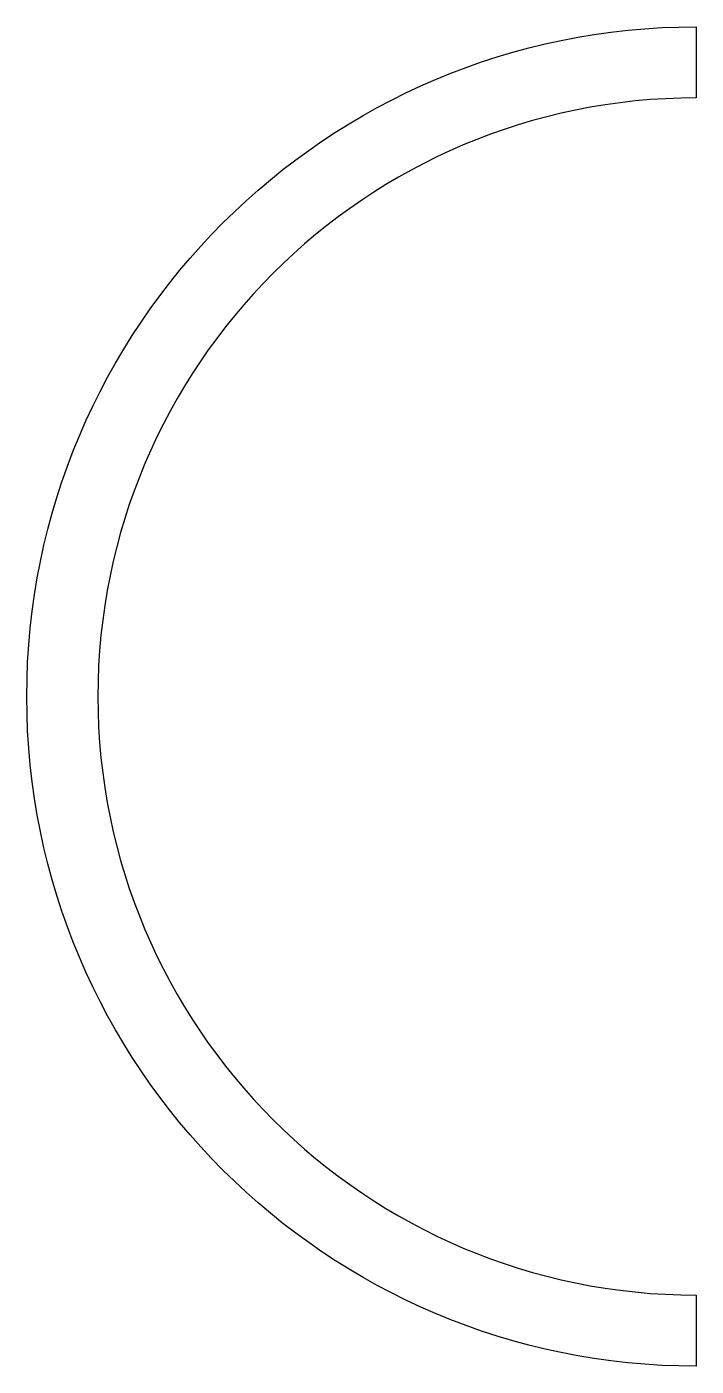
# Model space of a CAD drawing. Header units: inches. Extents: x 1550 to 1833, y 911 to 1476.
import ezdxf

# ---------------------------------------------------------------- set-up
doc = ezdxf.new("R2010")
doc.units = ezdxf.units.IN
doc.header["$MEASUREMENT"] = 0

msp = doc.modelspace()

# ---------------------------------------------------------------- linework, layer by layer
msp.add_lwpolyline([(1832.55, 911.07, -1), (1832.55, 1476.07), (1832.55, 1446.07, 1), (1832.55, 941.07)], format="xyb", close=True)

doc.saveas('drawing.dxf')
